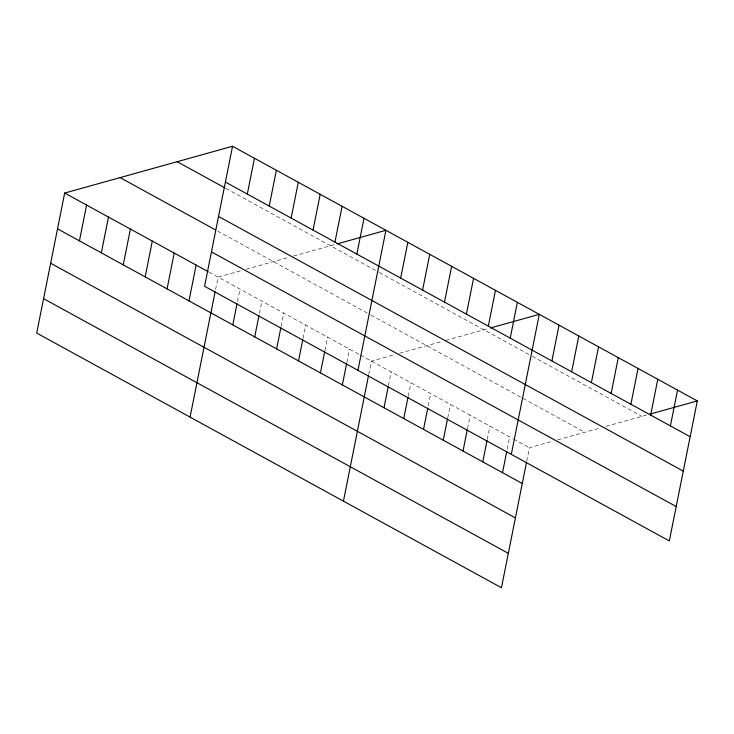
<?xml version="1.0" encoding="UTF-8"?>
<svg xmlns="http://www.w3.org/2000/svg" width="734" height="734" viewBox="0 0 734 734"><rect width="100%" height="100%" fill="white"/><g stroke="black" fill="none" stroke-linecap="round" stroke-linejoin="round"><path stroke-width="0.55" stroke-dasharray="3.67 2.75" d="M215.585 289.398L218.044 277.085L240.853 270.736M237.495 301.399L239.954 289.095M259.405 313.409L261.864 301.105M281.094 326.529L283.774 313.106M303.004 338.53L305.683 325.116M324.914 350.54L327.593 337.117M346.824 362.541L349.503 349.127M368.725 374.551L371.413 361.128L395.305 354.467M388.479 385.378L391.167 371.954M408.232 396.195L410.912 382.772M428.206 405.902L430.665 393.598M447.74 417.848L450.419 404.425M467.485 428.665L470.173 415.242M487.238 439.492L489.917 426.069M507.212 449.199L509.671 436.895M526.746 461.136L529.425 447.712L553.326 441.051M246.285 269.222L289.297 257.23M293.527 256.056L335.952 244.229M399.654 353.256L442.666 341.273M445.832 340.383L488.229 328.575M557.666 439.84L600.678 427.858M605.963 426.381L647.333 414.857M225.953 188.445L378.322 271.938M379.322 272.488L531.288 355.761M532.278 356.302L641.901 416.371M217.677 231.091L370.046 314.583M371.037 315.134L584.824 432.271M209.08 272.176L359.458 354.577M360.458 355.128L512.635 438.51M513.626 439.051L529.425 447.712"/><path stroke-width="1.1" d="M232.55 146.268L204.575 286.288L669.325 540.949L697.3 400.929L232.55 146.268L64.675 193.051L36.7 333.071L501.45 587.732L526.517 462.255M79.437 240.853L86.584 205.052M101.347 252.854L108.494 217.062M123.257 264.864L130.404 229.063M145.167 276.865L152.314 241.073M167.077 288.875L174.224 253.074M188.987 300.876L196.134 265.084M190.069 417.105L215.135 291.627M247.312 194.07L254.459 158.269M232.806 324.887L237.045 303.637M269.222 206.07L276.369 170.279M254.707 336.897L258.955 315.638M291.132 218.081L298.279 182.28M276.617 348.898L280.865 327.648M313.042 230.081L320.189 194.29M298.527 360.908L302.775 339.649M334.952 242.092L342.099 206.291M320.437 372.909L324.685 351.659M356.862 254.092L364.009 218.301M342.347 384.919L346.595 363.66M357.944 370.321L385.919 230.302L337.034 243.927M343.429 501.148L368.505 375.67M400.681 278.103L407.829 242.312M384.01 407.746L388.258 386.497M422.591 290.113L429.739 254.313M403.764 418.563L408.012 397.314M444.492 302.114L451.649 266.323M423.518 429.39L427.757 408.141M466.402 314.124L473.558 278.324M443.263 440.216L447.511 418.958M463.016 451.034L467.264 429.785M488.312 326.125L495.468 290.334M482.77 461.86L487.018 440.611M510.222 338.135L517.378 302.335M502.524 472.687L506.772 451.428M511.304 454.364L539.288 314.345L490.404 327.97M551.885 360.963L559.042 325.171M571.639 371.78L578.787 335.988M591.393 382.607L598.54 346.815M611.138 393.433L618.294 357.642M630.891 404.25L638.048 368.459M650.645 415.077L657.792 379.285M670.399 425.904L677.546 390.103M649.507 414.251L697.3 400.929M225.402 182.06L690.144 436.721M177.151 161.709L224.962 187.904M218.53 216.457L683.271 471.118M120.073 177.61L215.686 229.999M211.447 251.89L676.197 506.552M64.675 193.051L208.089 271.635M57.527 228.843L522.269 483.504M50.655 263.24L515.396 517.901M43.572 298.674L508.323 553.335"/></g></svg>
